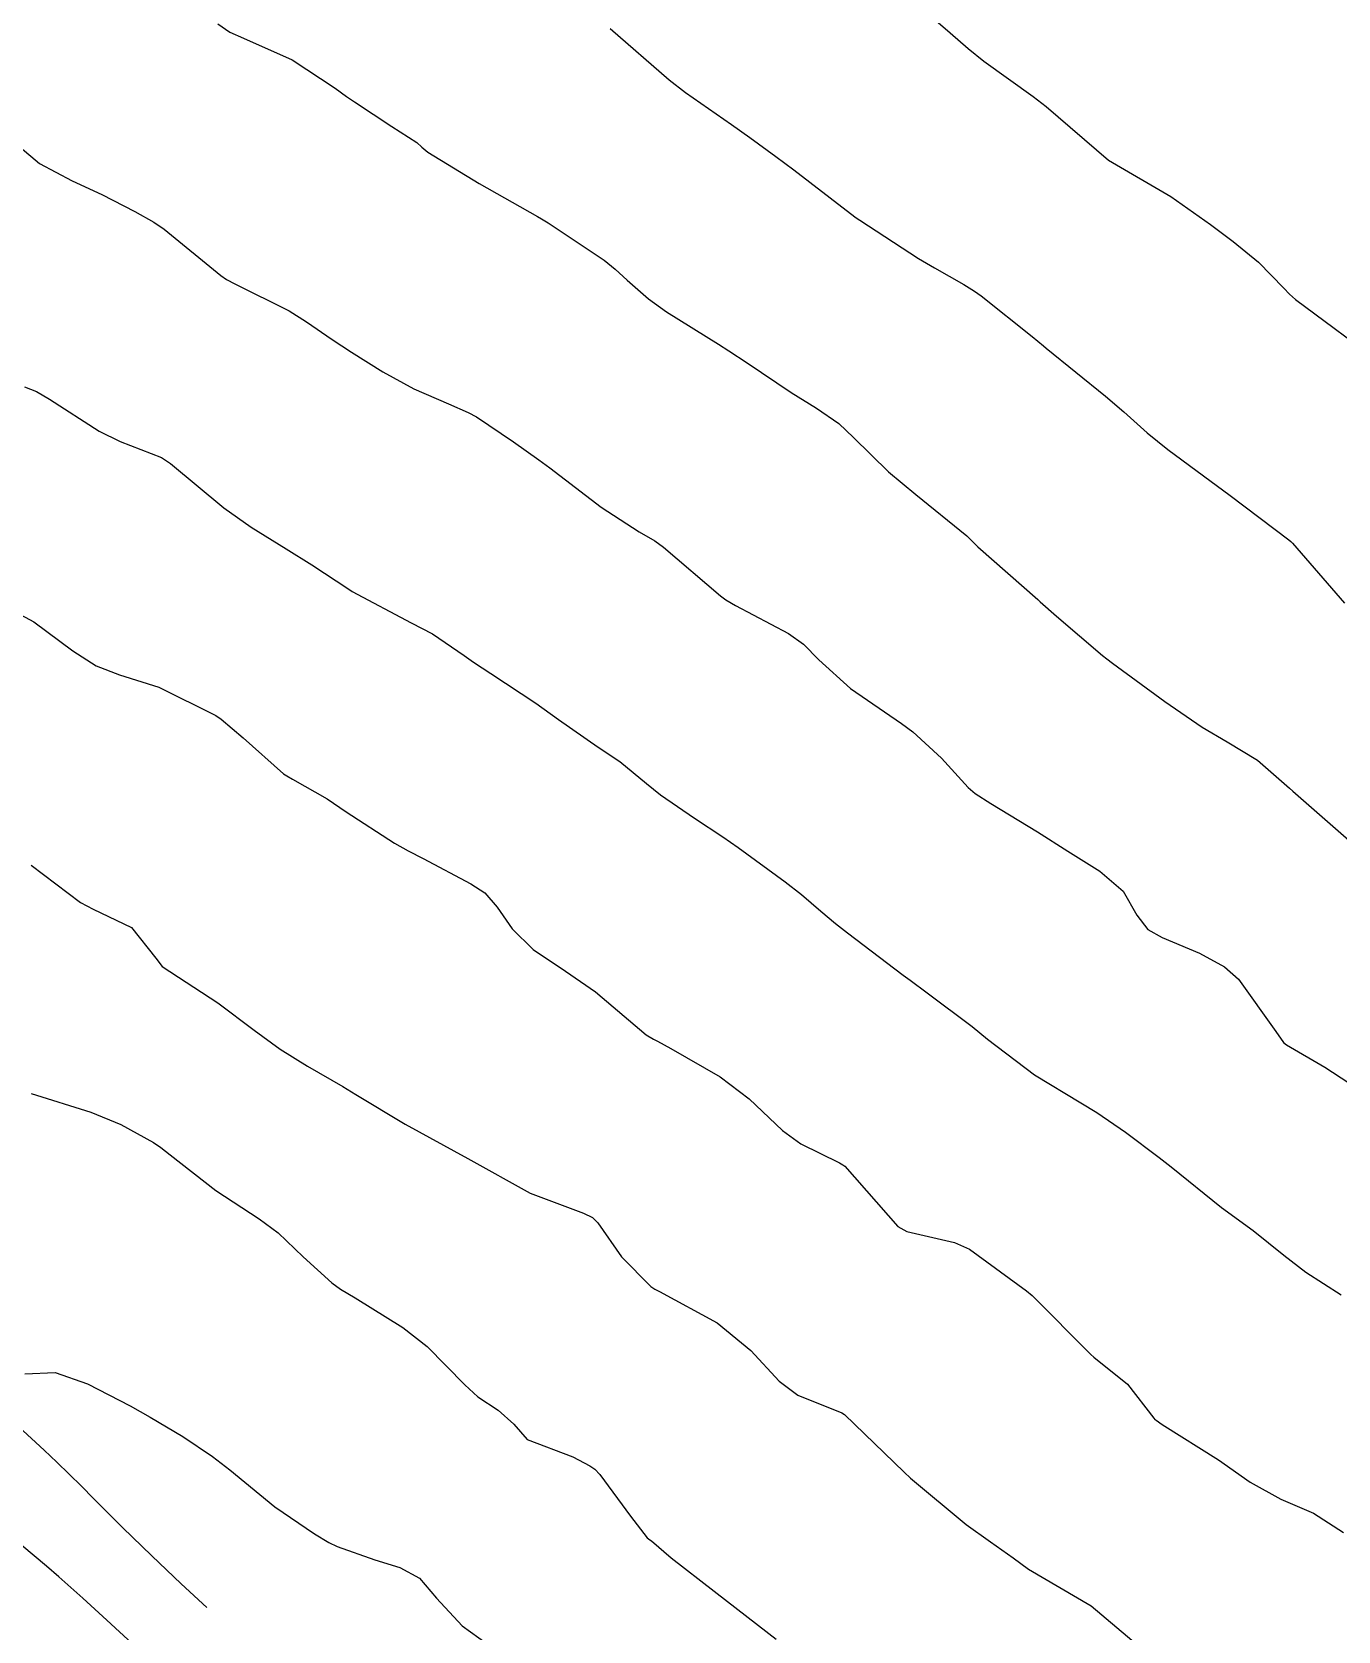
# Model space of a CAD drawing. Header units: metres. Extents: x 298520 to 308411, y 7433745 to 7450750.
# Drawn here: x 301505.3 to 301546.9, y 7442782 to 7442832.8 of the extents above; entities that cross this region are included whole.
import ezdxf

# ---------------------------------------------------------------- set-up
doc = ezdxf.new("R2010")
doc.units = ezdxf.units.M
doc.header["$LTSCALE"] = 10
doc.linetypes.add('DASHED', pattern=[0.75, 0.5, -0.25])
for name, color, linetype in [('Curvas de Nivel 1m', 11, 'Continuous'), ('Curvas de Nivel 5m', 15, 'Continuous'), ('Vias Secundárias', 230, 'DASHED')]:
    doc.layers.add(name, color=color, linetype=linetype)

msp = doc.modelspace()

# ---------------------------------------------------------------- linework, layer by layer
at = {"layer": 'Curvas de Nivel 1m', "flags": 128}
for points, elevation in [([(301533.614, 7442833.59), (301534.532, 7442832.806), (301535.105, 7442832.305), (301535.594, 7442831.895), (301537.163, 7442830.774), (301537.58, 7442830.461), (301539.563, 7442828.75), (301541.546, 7442827.598), (301542.805, 7442826.707), (301543.527, 7442826.157), (301544.335, 7442825.502), (301545.143, 7442824.676), (301545.322, 7442824.484), (301545.509, 7442824.312), (301546.745, 7442823.406), (301547.486, 7442822.854)], 702), ([(301511.231, 7442833.084), (301511.609, 7442832.82), (301512.051, 7442832.631), (301513.596, 7442831.945), (301514.966, 7442831.039), (301515.321, 7442830.775), (301515.579, 7442830.602), (301516.771, 7442829.818), (301517.566, 7442829.309), (301517.72, 7442829.164), (301517.909, 7442829.005), (301519.548, 7442828.01), (301521.404, 7442826.961), (301521.532, 7442826.886), (301521.737, 7442826.752), (301523.519, 7442825.563), (301523.867, 7442825.285), (301524.253, 7442824.929), (301524.93, 7442824.341), (301525.503, 7442823.925), (301527.16, 7442822.893), (301527.49, 7442822.687), (301528.071, 7442822.297), (301529.47, 7442821.362), (301530.277, 7442820.858), (301530.982, 7442820.371), (301531.454, 7442819.929), (301532.569, 7442818.829), (301533.432, 7442818.111), (301535.053, 7442816.795), (301535.235, 7442816.617), (301535.409, 7442816.443), (301537.311, 7442814.771), (301537.392, 7442814.702), (301537.907, 7442814.246), (301539.375, 7442812.992), (301539.508, 7442812.882), (301539.691, 7442812.745), (301541.355, 7442811.521), (301542.548, 7442810.708), (301543.338, 7442810.243), (301544.301, 7442809.654), (301545.324, 7442808.771), (301545.429, 7442808.669), (301547.299, 7442807.042)], 704), ([(301523.712, 7442832.939), (301525.589, 7442831.303), (301526.104, 7442830.905), (301527.573, 7442829.882), (301528.154, 7442829.466), (301528.986, 7442828.869), (301529.557, 7442828.444), (301531.217, 7442827.164), (301531.534, 7442826.92), (301531.65, 7442826.839), (301533.521, 7442825.626), (301534.031, 7442825.326), (301534.963, 7442824.798), (301535.304, 7442824.587), (301535.509, 7442824.43), (301537.134, 7442823.136), (301537.494, 7442822.842), (301537.583, 7442822.769), (301539.47, 7442821.241), (301540.048, 7442820.741), (301540.795, 7442820.069), (301541.451, 7442819.544), (301542.588, 7442818.709), (301543.434, 7442818.083), (301545.301, 7442816.672), (301545.362, 7442816.62), (301545.412, 7442816.564), (301547.072, 7442814.653)], 703), ([(301505.086, 7442821.539), (301505.467, 7442821.392), (301505.875, 7442821.146), (301507.453, 7442820.126), (301508.13, 7442819.8), (301509.445, 7442819.285), (301509.725, 7442819.097), (301511.422, 7442817.688), (301512.291, 7442817.071), (301513.406, 7442816.38), (301514.227, 7442815.873), (301515.394, 7442815.104), (301515.51, 7442815.029), (301517.383, 7442814.031), (301518.056, 7442813.676), (301519.071, 7442812.985), (301519.37, 7442812.773), (301519.919, 7442812.42), (301521.351, 7442811.469), (301522.071, 7442810.953), (301523.334, 7442810.074), (301524.016, 7442809.616), (301524.873, 7442808.917), (301525.318, 7442808.559), (301526.39, 7442807.816), (301527.298, 7442807.218), (301527.786, 7442806.885), (301529.282, 7442805.792), (301529.796, 7442805.38), (301530.415, 7442804.853), (301530.882, 7442804.459), (301531.266, 7442804.163), (301533.035, 7442802.822), (301533.251, 7442802.659), (301533.798, 7442802.258), (301535.229, 7442801.181), (301535.715, 7442800.785), (301537.212, 7442799.652), (301538.683, 7442798.755), (301539.198, 7442798.452), (301540.107, 7442797.818), (301541.177, 7442797.021), (301541.556, 7442796.716), (301543.16, 7442795.43), (301544.161, 7442794.69), (301545.145, 7442793.914), (301545.84, 7442793.37), (301546.967, 7442792.652)], 706), ([(301504.664, 7442814.439), (301505.382, 7442814.064), (301506.617, 7442813.138), (301507.366, 7442812.664), (301508.105, 7442812.376), (301509.356, 7442811.984), (301511.166, 7442811.082), (301511.342, 7442810.961), (301512.04, 7442810.369), (301513.325, 7442809.228), (301513.422, 7442809.157), (301513.606, 7442809.056), (301514.706, 7442808.428), (301515.313, 7442808.014), (301516.85, 7442807.014), (301517.291, 7442806.779), (301517.764, 7442806.529), (301519.28, 7442805.722), (301519.73, 7442805.436), (301520.114, 7442804.977), (301520.594, 7442804.297), (301521.26, 7442803.64), (301522.287, 7442802.95), (301523.243, 7442802.286), (301524.859, 7442800.915), (301525.095, 7442800.786), (301525.221, 7442800.721), (301525.64, 7442800.485), (301527.21, 7442799.579), (301528.129, 7442798.881), (301529.193, 7442797.88), (301529.778, 7442797.45), (301531.007, 7442796.843), (301531.117, 7442796.786), (301531.172, 7442796.736), (301532.86, 7442794.823), (301533.151, 7442794.657), (301534.665, 7442794.314), (301535.146, 7442794.096), (301536.955, 7442792.772), (301537.131, 7442792.623), (301538.999, 7442790.751), (301539.102, 7442790.668), (301540.166, 7442789.806), (301541.007, 7442788.721), (301541.043, 7442788.681), (301541.082, 7442788.656), (301541.276, 7442788.522), (301543.063, 7442787.393), (301544.068, 7442786.69), (301545.048, 7442786.148), (301546.08, 7442785.701), (301547.037, 7442785.087)], 707), ([(301505.29, 7442806.316), (301506.864, 7442805.134), (301507.271, 7442804.919), (301508.49, 7442804.337), (301509.256, 7442803.363), (301509.46, 7442803.098), (301511.236, 7442801.934), (301512.383, 7442801.068), (301513.217, 7442800.468), (301514.088, 7442799.923), (301515.205, 7442799.275), (301515.62, 7442799.026), (301517.194, 7442798.076), (301519.183, 7442796.99), (301521.167, 7442795.883), (301522.859, 7442795.241), (301523.155, 7442795.104), (301523.321, 7442794.937), (301524.072, 7442793.856), (301525.01, 7442792.912), (301525.132, 7442792.827), (301525.284, 7442792.755), (301527.116, 7442791.752), (301528.182, 7442790.879), (301529.093, 7442789.897), (301529.682, 7442789.454), (301531.083, 7442788.889), (301531.162, 7442788.839), (301533.065, 7442787.007), (301533.269, 7442786.818), (301535.041, 7442785.344), (301535.813, 7442784.788), (301536.531, 7442784.28), (301537.024, 7442783.923), (301539.013, 7442782.75), (301540.988, 7442781.089)], 708), ([(301505.297, 7442799.054), (301507.196, 7442798.461), (301508.143, 7442798.066), (301509.187, 7442797.492), (301509.419, 7442797.34), (301509.719, 7442797.102), (301511.166, 7442795.964), (301512.55, 7442795.066), (301513.149, 7442794.622), (301513.951, 7442793.858), (301514.862, 7442793.034), (301515.13, 7442792.832), (301515.599, 7442792.552), (301517.112, 7442791.609), (301517.894, 7442791.002), (301519.091, 7442789.781), (301519.502, 7442789.398), (301520.149, 7442788.974), (301520.646, 7442788.534), (301521.074, 7442788.043), (301522.52, 7442787.493), (301523.066, 7442787.211), (301523.223, 7442787.097), (301523.387, 7442786.935), (301524.36, 7442785.604), (301524.885, 7442784.912), (301524.976, 7442784.855), (301525.032, 7442784.824), (301525.649, 7442784.282), (301527.016, 7442783.218), (301527.445, 7442782.886), (301528.995, 7442781.695)], 709)]:
    msp.add_lwpolyline(points, dxfattribs=dict(at, elevation=elevation))
at = {"layer": 'Curvas de Nivel 5m', "flags": 128}
for points, elevation in [([(301504.94, 7442829.159), (301505.555, 7442828.643), (301506.594, 7442828.093), (301507.541, 7442827.657), (301508.593, 7442827.114), (301509.201, 7442826.776), (301509.527, 7442826.552), (301511.323, 7442825.082), (301511.512, 7442824.951), (301511.769, 7442824.819), (301513.502, 7442823.953), (301514.054, 7442823.608), (301514.874, 7442823.039), (301515.487, 7442822.637), (301516.484, 7442822.014), (301517.47, 7442821.469), (301518.569, 7442820.993), (301519.2, 7442820.724), (301519.459, 7442820.581), (301520.634, 7442819.786), (301521.446, 7442819.22), (301521.792, 7442818.957), (301523.424, 7442817.71), (301524.63, 7442816.922), (301525.129, 7442816.633), (301525.408, 7442816.438), (301527.219, 7442814.892), (301527.392, 7442814.76), (301527.699, 7442814.578), (301529.381, 7442813.691), (301529.864, 7442813.349), (301530.346, 7442812.855), (301531.359, 7442811.938), (301532.975, 7442810.824), (301533.34, 7442810.558), (301534.25, 7442809.724), (301535.103, 7442808.793), (301535.32, 7442808.594), (301535.818, 7442808.282), (301537.302, 7442807.375), (301538.27, 7442806.76), (301539.287, 7442806.123), (301540.031, 7442805.489), (301540.465, 7442804.732), (301540.81, 7442804.268), (301541.266, 7442804.019), (301542.454, 7442803.515), (301543.257, 7442803.088), (301543.698, 7442802.696), (301544.89, 7442801.021), (301545.134, 7442800.681), (301545.222, 7442800.602), (301546.447, 7442799.893), (301547.21, 7442799.393)], 705), ([(301505.093, 7442790.129), (301506.056, 7442790.178), (301507.09, 7442789.818), (301508.448, 7442789.116), (301509.079, 7442788.755), (301510.12, 7442788.141), (301511.067, 7442787.507), (301511.609, 7442787.075), (301513.046, 7442785.899), (301514.308, 7442785.041), (301514.764, 7442784.768), (301515.029, 7442784.639), (301516.226, 7442784.219), (301517.022, 7442783.967), (301517.645, 7442783.629), (301518.185, 7442782.998), (301519, 7442782.119), (301520.598, 7442780.966)], 710)]:
    msp.add_lwpolyline(points, dxfattribs=dict(at, elevation=elevation))
at = {"layer": 'Vias Secundárias'}
for points in [[(301465.55, 7442973.319, 0), (301478.59, 7442967.28, -0.011668)], [(301525.097, 7442895.158, 0.049547), (301522.555, 7442892.86, -0.061623), (301520.398, 7442891.004, 0.034816), (301516.814, 7442888.238, -0.06041), (301509.98, 7442883.5, -0.022142), (301497.588, 7442877.647, 0.305244), (301495.113, 7442873.88, 0.031564), (301496.001, 7442861.945, -0.118544), (301495.706, 7442858.955, -0.095658), (301490.406, 7442849.813, 0.003304), (301480.693, 7442838.499, 0.106791), (301473.564, 7442825.134, 0.245161), (301475.475, 7442815.88, 0.045603), (301480.081, 7442811.182), (301490.055, 7442801.032, 0.04112), (301500.629, 7442791.906, -0.041195), (301507.281, 7442786.164, 0.060302), (301523.453, 7442773.246, -0.048751), (301535.916, 7442763.752, 0.043391), (301552.152, 7442751.107, 0.339132)], [(301474.205, 7442835.393, 0.176345), (301470.205, 7442825.89, 0.053177), (301470.538, 7442820.05, 0.143779), (301472.957, 7442815.028), (301479.178, 7442808.82), (301484.021, 7442804.008), (301489.531, 7442798.443, -0.002988), (301494.572, 7442793.291, 0.046388), (301501.322, 7442787.494, -0.0334), (301507.7, 7442782.297, 0.032849), (301521.242, 7442771.24, 0.029592), (301525.592, 7442768.513, -0.062989), (301529.399, 7442765.758, 0.024527), (301543.015, 7442754.211, 0.026934), (301549.237, 7442749.95)]]:
    msp.add_lwpolyline(points, format="xyb", dxfattribs=at)

doc.saveas('drawing.dxf')
